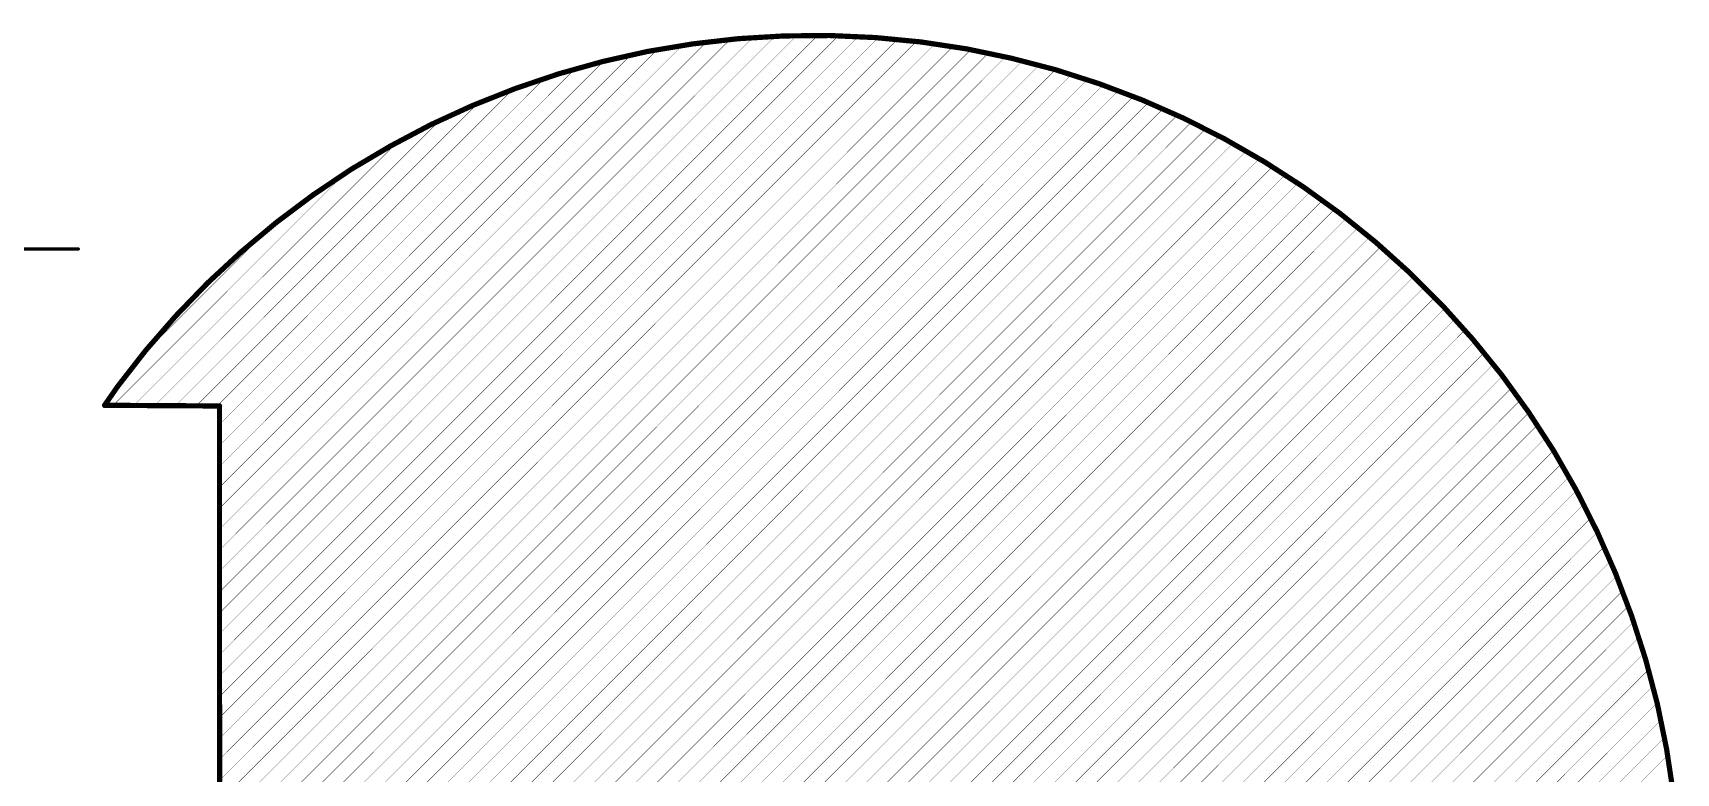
# Model space of a CAD drawing. Header units: millimetres. Extents: x -41 to 155, y -111 to 87.
# Drawn here: x 34.7 to 154.4, y -38.2 to 15.7 of the extents above; entities that cross this region are included whole.
import ezdxf

# ---------------------------------------------------------------- set-up
doc = ezdxf.new("R2010")
doc.units = ezdxf.units.MM
doc.layers.add('Mechanical1', color=6, linetype='Continuous')
doc.layers.add('Mechanical3', color=76, linetype='Continuous')

msp = doc.modelspace()

# ---------------------------------------------------------------- linework, layer by layer
at = {"layer": 'Mechanical1', "const_width": 0.254}
msp.add_lwpolyline([(-38.02, 0), (38, 0)], dxfattribs=at)
at = {"layer": 'Mechanical1', "const_width": 0.127}
msp.add_lwpolyline([(37.94, 0, 1), (38.06, 0, 1)], format="xyb", close=True, dxfattribs=at)
at = {"layer": 'Mechanical3'}
for points, const_width in [([(48.29, -28.02), (91.86, 15.55)], 0.0254), ([(86.07, 15.31), (89.4, 15.51)], 0.381), ([(89.4, 15.51), (92.73, 15.54)], 0.381), ([(92.73, 15.54), (96.07, 15.39)], 0.381), ([(96.07, 15.39), (99.39, 15.07)], 0.381), ([(48.29, -29.54), (93.37, 15.53)], 0.0254), ([(48.29, -26.5), (90.33, 15.54)], 0.0254), ([(48.29, -24.97), (88.76, 15.5)], 0.0254), ([(48.29, -31.07), (94.83, 15.47)], 0.0254), ([(48.29, -32.59), (96.28, 15.39)], 0.0254), ([(48.29, -23.45), (87.14, 15.4)], 0.0254), ([(48.29, -21.92), (85.48, 15.26)], 0.0254), ([(48.29, -34.12), (97.66, 15.26)], 0.0254), ([(48.29, -35.64), (99.05, 15.12)], 0.0254), ([(48.29, -20.4), (83.76, 15.07)], 0.0254), ([(48.29, -37.16), (100.39, 14.94)], 0.0254), ([(48.29, -18.88), (81.99, 14.82)], 0.0254), ([(48.29, -38.69), (101.71, 14.74)], 0.0254), ([(48.29, -40.21), (103.02, 14.52)], 0.0254), ([(48.29, -17.35), (80.16, 14.51)], 0.0254), ([(76.21, 13.65), (79.46, 14.38)], 0.381), ([(79.46, 14.38), (82.75, 14.93)], 0.381), ([(82.75, 14.93), (86.07, 15.31)], 0.381), ([(99.39, 15.07), (102.69, 14.57)], 0.381), ([(102.69, 14.57), (105.95, 13.89)], 0.381), ([(48.29, -41.73), (104.29, 14.26)], 0.0254), ([(48.29, -15.83), (78.24, 14.12)], 0.0254), ([(48.29, -43.26), (105.55, 14)], 0.0254), ([(48.29, -44.78), (106.77, 13.7)], 0.0254), ([(48.29, -14.31), (76.28, 13.69)], 0.0254), ([(48.29, -46.31), (107.98, 13.38)], 0.0254), ([(72.99, 12.75), (76.21, 13.65)], 0.381), ([(105.95, 13.89), (109.18, 13.05)], 0.381), ([(109.18, 13.05), (112.36, 12.03)], 0.381), ([(48.1, -11.45), (71.97, 12.43)], 0.0254), ([(48.29, -12.78), (74.17, 13.1)], 0.0254), ([(48.29, -47.83), (109.19, 13.07)], 0.0254), ([(48.29, -49.35), (110.34, 12.7)], 0.0254), ([(48.29, -50.88), (111.5, 12.33)], 0.0254), ([(69.83, 11.68), (72.99, 12.75)], 0.381), ([(112.36, 12.03), (115.48, 10.85)], 0.381), ([(46.58, -11.44), (69.66, 11.63)], 0.0254), ([(48.29, -52.4), (112.64, 11.95)], 0.0254), ([(48.29, -53.93), (113.75, 11.53)], 0.0254), ([(48.29, -55.45), (114.85, 11.11)], 0.0254), ([(66.73, 10.45), (69.83, 11.68)], 0.381), ([(115.48, 10.85), (118.53, 9.51)], 0.381), ([(45.07, -11.43), (67.13, 10.63)], 0.0254), ([(48.29, -56.97), (115.94, 10.67)], 0.0254), ([(48.29, -58.5), (117, 10.2)], 0.0254), ([(48.3, -60.02), (118.05, 9.74)], 0.0254), ([(63.7, 9.06), (66.73, 10.45)], 0.381), ([(118.53, 9.51), (121.51, 8)], 0.381), ([(43.55, -11.42), (64.35, 9.38)], 0.0254), ([(48.3, -61.54), (119.09, 9.25)], 0.0254), ([(48.3, -63.07), (120.1, 8.74)], 0.0254), ([(60.75, 7.5), (63.7, 9.06)], 0.381), ([(42.04, -11.41), (61.23, 7.77)], 0.0254), ([(48.3, -64.59), (121.11, 8.22)], 0.0254), ([(48.3, -66.12), (122.1, 7.69)], 0.0254), ([(57.88, 5.8), (60.75, 7.5)], 0.381), ([(121.51, 8), (124.4, 6.34)], 0.381), ([(48.3, -67.64), (123.07, 7.13)], 0.0254), ([(48.3, -69.16), (124.03, 6.58)], 0.0254), ([(48.3, -70.69), (124.98, 5.99)], 0.0254), ([(55.11, 3.94), (57.88, 5.8)], 0.381), ([(124.4, 6.34), (127.21, 4.53)], 0.381), ([(40.52, -11.41), (57.46, 5.54)], 0.0254), ([(48.3, -72.21), (125.9, 5.4)], 0.0254), ([(48.3, -73.74), (126.83, 4.8)], 0.0254), ([(48.3, -75.26), (127.73, 4.17)], 0.0254), ([(52.44, 1.94), (55.11, 3.94)], 0.381), ([(127.21, 4.53), (129.91, 2.58)], 0.381), ([(48.3, -76.78), (128.61, 3.53)], 0.0254), ([(48.3, -78.31), (129.5, 2.89)], 0.0254), ([(129.91, 2.58), (132.51, 0.48)], 0.381), ([(42.5, -7.9), (51.98, 1.57)], 0.0254), ([(48.3, -79.83), (130.36, 2.23)], 0.0254), ([(48.3, -81.35), (131.2, 1.55)], 0.0254), ([(49.88, -0.2), (52.44, 1.94)], 0.381), ([(43.88, -88.82), (132.87, 0.17)], 0.0254), ([(48.3, -82.88), (132.05, 0.87)], 0.0254), ([(132.51, 0.48), (134.99, -1.75)], 0.381), ([(44.59, -89.64), (133.67, -0.55)], 0.0254), ([(47.43, -2.47), (49.88, -0.2)], 0.381), ([(45.11, -4.87), (47.43, -2.47)], 0.381), ([(45.32, -90.42), (134.48, -1.27)], 0.0254), ([(46.06, -91.21), (135.26, -2.01)], 0.0254), ([(134.99, -1.75), (137.35, -4.11)], 0.381), ([(46.8, -91.99), (136.03, -2.77)], 0.0254), ([(47.58, -92.74), (136.79, -3.53)], 0.0254), ([(42.92, -7.38), (45.11, -4.87)], 0.381), ([(48.36, -93.48), (137.54, -4.3)], 0.0254), ([(137.35, -4.11), (139.58, -6.59)], 0.381), ([(49.14, -94.23), (138.26, -5.11)], 0.0254), ([(49.96, -94.94), (138.98, -5.91)], 0.0254), ([(50.77, -95.64), (139.7, -6.72)], 0.0254), ([(139.58, -6.59), (141.68, -9.18)], 0.381), ([(40.87, -10.01), (42.92, -7.38)], 0.381), ([(51.59, -96.35), (140.38, -7.56)], 0.0254), ([(52.45, -97.02), (141.06, -8.4)], 0.0254), ([(53.31, -97.68), (141.74, -9.25)], 0.0254), ([(141.68, -9.18), (143.63, -11.88)], 0.381), ([(39.92, -11.38), (40.87, -10.01)], 0.381), ([(54.17, -98.34), (142.38, -10.13)], 0.0254), ([(39.92, -11.38), (48.29, -11.43)], 0.381), ([(48.29, -11.43), (48.3, -82.93)], 0.381), ([(55.06, -98.98), (143.02, -11.02)], 0.0254), ([(55.96, -99.6), (143.66, -11.9)], 0.0254), ([(143.63, -11.88), (145.45, -14.68)], 0.381), ([(56.86, -100.22), (144.26, -12.83)], 0.0254), ([(57.79, -100.81), (144.86, -13.75)], 0.0254), ([(58.74, -101.39), (145.45, -14.68)], 0.0254), ([(145.45, -14.68), (147.11, -17.58)], 0.381), ([(59.68, -101.98), (146.01, -15.65)], 0.0254), ([(60.66, -102.52), (146.56, -16.61)], 0.0254), ([(61.64, -103.06), (147.12, -17.58)], 0.0254), ([(147.11, -17.58), (148.61, -20.55)], 0.381), ([(62.63, -103.6), (147.63, -18.6)], 0.0254), ([(63.65, -104.1), (148.14, -19.61)], 0.0254), ([(64.68, -104.6), (148.65, -20.62)], 0.0254), ([(148.61, -20.55), (149.96, -23.61)], 0.381), ([(65.71, -105.09), (149.12, -21.68)], 0.0254), ([(66.78, -105.54), (149.58, -22.74)], 0.0254), ([(67.86, -105.99), (150.04, -23.81)], 0.0254), ([(149.96, -23.61), (151.14, -26.73)], 0.381), ([(68.93, -106.44), (150.46, -24.91)], 0.0254), ([(70.06, -106.84), (150.88, -26.02)], 0.0254), ([(71.18, -107.24), (151.28, -27.14)], 0.0254), ([(151.14, -26.73), (152.16, -29.9)], 0.381), ([(72.32, -107.62), (151.65, -28.29)], 0.0254), ([(73.49, -107.97), (152.02, -29.45)], 0.0254), ([(152.16, -29.9), (153.01, -33.13)], 0.381), ([(74.67, -108.32), (152.36, -30.63)], 0.0254), ([(75.87, -108.64), (152.67, -31.84)], 0.0254), ([(77.1, -108.94), (152.99, -33.05)], 0.0254), ([(153.01, -33.13), (153.68, -36.4)], 0.381), ([(78.33, -109.23), (153.25, -34.31)], 0.0254), ([(79.61, -109.48), (153.52, -35.57)], 0.0254), ([(80.9, -109.72), (153.76, -36.86)], 0.0254), ([(153.68, -36.4), (154.18, -39.7)], 0.381)]:
    msp.add_lwpolyline(points, dxfattribs=dict(at, const_width=const_width))
for points, const_width in [([(89.3, 15.51, 1), (89.49, 15.51, 1)], 0.191), ([(89.3, 15.51, 1), (89.49, 15.51, 1)], 0.191), ([(91.86, 15.55, 1), (91.87, 15.55, 1)], 0.0127), ([(92.64, 15.54, 1), (92.83, 15.54, 1)], 0.191), ([(92.64, 15.54, 1), (92.83, 15.54, 1)], 0.191), ([(95.97, 15.39, 1), (96.16, 15.39, 1)], 0.191), ([(95.97, 15.39, 1), (96.16, 15.39, 1)], 0.191), ([(79.37, 14.38, 1), (79.56, 14.38, 1)], 0.191), ([(79.37, 14.38, 1), (79.56, 14.38, 1)], 0.191), ([(80.15, 14.51, 1), (80.16, 14.51, 1)], 0.0127), ([(81.98, 14.82, 1), (82, 14.82, 1)], 0.0127), ([(82.66, 14.93, 1), (82.85, 14.93, 1)], 0.191), ([(82.66, 14.93, 1), (82.85, 14.93, 1)], 0.191), ([(83.75, 15.07, 1), (83.76, 15.07, 1)], 0.0127), ([(85.47, 15.26, 1), (85.49, 15.26, 1)], 0.0127), ([(85.97, 15.31, 1), (86.16, 15.31, 1)], 0.191), ([(85.97, 15.31, 1), (86.16, 15.31, 1)], 0.191), ([(87.13, 15.4, 1), (87.14, 15.4, 1)], 0.0127), ([(88.75, 15.5, 1), (88.77, 15.5, 1)], 0.0127), ([(90.32, 15.54, 1), (90.34, 15.54, 1)], 0.0127), ([(93.36, 15.53, 1), (93.38, 15.53, 1)], 0.0127), ([(94.82, 15.47, 1), (94.83, 15.47, 1)], 0.0127), ([(96.27, 15.39, 1), (96.28, 15.39, 1)], 0.0127), ([(97.66, 15.26, 1), (97.67, 15.26, 1)], 0.0127), ([(99.05, 15.12, 1), (99.06, 15.12, 1)], 0.0127), ([(99.29, 15.07, 1), (99.48, 15.07, 1)], 0.191), ([(99.29, 15.07, 1), (99.48, 15.07, 1)], 0.191), ([(100.38, 14.94, 1), (100.4, 14.94, 1)], 0.0127), ([(101.71, 14.74, 1), (101.72, 14.74, 1)], 0.0127), ([(102.59, 14.57, 1), (102.78, 14.57, 1)], 0.191), ([(102.59, 14.57, 1), (102.78, 14.57, 1)], 0.191), ([(103.02, 14.52, 1), (103.03, 14.52, 1)], 0.0127), ([(76.11, 13.65, 1), (76.3, 13.65, 1)], 0.191), ([(76.11, 13.65, 1), (76.3, 13.65, 1)], 0.191), ([(76.28, 13.69, 1), (76.29, 13.69, 1)], 0.0127), ([(78.24, 14.12, 1), (78.25, 14.12, 1)], 0.0127), ([(104.28, 14.26, 1), (104.29, 14.26, 1)], 0.0127), ([(105.54, 14, 1), (105.56, 14, 1)], 0.0127), ([(105.86, 13.89, 1), (106.05, 13.89, 1)], 0.191), ([(105.86, 13.89, 1), (106.05, 13.89, 1)], 0.191), ([(106.77, 13.7, 1), (106.78, 13.7, 1)], 0.0127), ([(107.98, 13.38, 1), (107.99, 13.38, 1)], 0.0127), ([(109.09, 13.05, 1), (109.28, 13.05, 1)], 0.191), ([(109.09, 13.05, 1), (109.28, 13.05, 1)], 0.191), ([(71.97, 12.43, 1), (71.98, 12.43, 1)], 0.0127), ([(72.9, 12.75, 1), (73.09, 12.75, 1)], 0.191), ([(72.9, 12.75, 1), (73.09, 12.75, 1)], 0.191), ([(74.17, 13.1, 1), (74.18, 13.1, 1)], 0.0127), ([(109.18, 13.07, 1), (109.2, 13.07, 1)], 0.0127), ([(110.34, 12.7, 1), (110.35, 12.7, 1)], 0.0127), ([(111.49, 12.33, 1), (111.51, 12.33, 1)], 0.0127), ([(112.26, 12.03, 1), (112.45, 12.03, 1)], 0.191), ([(112.26, 12.03, 1), (112.45, 12.03, 1)], 0.191), ([(69.74, 11.68, 1), (69.93, 11.68, 1)], 0.191), ([(69.74, 11.68, 1), (69.93, 11.68, 1)], 0.191), ([(69.65, 11.63, 1), (69.66, 11.63, 1)], 0.0127), ([(112.64, 11.95, 1), (112.65, 11.95, 1)], 0.0127), ([(113.74, 11.53, 1), (113.75, 11.53, 1)], 0.0127), ([(114.85, 11.11, 1), (114.86, 11.11, 1)], 0.0127), ([(115.38, 10.85, 1), (115.57, 10.85, 1)], 0.191), ([(115.38, 10.85, 1), (115.57, 10.85, 1)], 0.191), ([(66.64, 10.45, 1), (66.83, 10.45, 1)], 0.191), ([(66.64, 10.45, 1), (66.83, 10.45, 1)], 0.191), ([(67.12, 10.63, 1), (67.13, 10.63, 1)], 0.0127), ([(115.93, 10.67, 1), (115.94, 10.67, 1)], 0.0127), ([(116.99, 10.2, 1), (117, 10.2, 1)], 0.0127), ([(118.05, 9.74, 1), (118.06, 9.74, 1)], 0.0127), ([(118.44, 9.51, 1), (118.63, 9.51, 1)], 0.191), ([(118.44, 9.51, 1), (118.63, 9.51, 1)], 0.191), ([(63.61, 9.06, 1), (63.8, 9.06, 1)], 0.191), ([(63.61, 9.06, 1), (63.8, 9.06, 1)], 0.191), ([(64.34, 9.38, 1), (64.36, 9.38, 1)], 0.0127), ([(119.08, 9.25, 1), (119.09, 9.25, 1)], 0.0127), ([(120.09, 8.74, 1), (120.11, 8.74, 1)], 0.0127), ([(60.65, 7.5, 1), (60.84, 7.5, 1)], 0.191), ([(60.65, 7.5, 1), (60.84, 7.5, 1)], 0.191), ([(61.22, 7.77, 1), (61.23, 7.77, 1)], 0.0127), ([(121.11, 8.22, 1), (121.12, 8.22, 1)], 0.0127), ([(121.42, 8, 1), (121.61, 8, 1)], 0.191), ([(121.42, 8, 1), (121.61, 8, 1)], 0.191), ([(122.09, 7.69, 1), (122.1, 7.69, 1)], 0.0127), ([(57.79, 5.8, 1), (57.98, 5.8, 1)], 0.191), ([(57.79, 5.8, 1), (57.98, 5.8, 1)], 0.191), ([(123.06, 7.13, 1), (123.07, 7.13, 1)], 0.0127), ([(124.03, 6.58, 1), (124.04, 6.58, 1)], 0.0127), ([(124.31, 6.34, 1), (124.5, 6.34, 1)], 0.191), ([(124.31, 6.34, 1), (124.5, 6.34, 1)], 0.191), ([(124.97, 5.99, 1), (124.98, 5.99, 1)], 0.0127), ([(57.46, 5.54, 1), (57.47, 5.54, 1)], 0.0127), ([(125.9, 5.4, 1), (125.91, 5.4, 1)], 0.0127), ([(126.82, 4.8, 1), (126.84, 4.8, 1)], 0.0127), ([(55.01, 3.94, 1), (55.21, 3.94, 1)], 0.191), ([(55.01, 3.94, 1), (55.21, 3.94, 1)], 0.191), ([(127.11, 4.53, 1), (127.3, 4.53, 1)], 0.191), ([(127.11, 4.53, 1), (127.3, 4.53, 1)], 0.191), ([(127.72, 4.17, 1), (127.74, 4.17, 1)], 0.0127), ([(128.61, 3.53, 1), (128.62, 3.53, 1)], 0.0127), ([(129.49, 2.89, 1), (129.5, 2.89, 1)], 0.0127), ([(129.81, 2.58, 1), (130.01, 2.58, 1)], 0.191), ([(129.81, 2.58, 1), (130.01, 2.58, 1)], 0.191), ([(51.97, 1.57, 1), (51.98, 1.57, 1)], 0.0127), ([(52.34, 1.94, 1), (52.54, 1.94, 1)], 0.191), ([(52.34, 1.94, 1), (52.54, 1.94, 1)], 0.191), ([(130.35, 2.23, 1), (130.37, 2.23, 1)], 0.0127), ([(131.2, 1.55, 1), (131.21, 1.55, 1)], 0.0127), ([(132.04, 0.87, 1), (132.05, 0.87, 1)], 0.0127), ([(132.41, 0.48, 1), (132.6, 0.48, 1)], 0.191), ([(132.41, 0.48, 1), (132.6, 0.48, 1)], 0.191), ([(132.87, 0.17, 1), (132.88, 0.17, 1)], 0.0127), ([(49.78, -0.2, 1), (49.97, -0.2, 1)], 0.191), ([(49.78, -0.2, 1), (49.97, -0.2, 1)], 0.191), ([(133.67, -0.55, 1), (133.68, -0.55, 1)], 0.0127), ([(47.34, -2.47, 1), (47.53, -2.47, 1)], 0.191), ([(47.34, -2.47, 1), (47.53, -2.47, 1)], 0.191), ([(134.47, -1.27, 1), (134.48, -1.27, 1)], 0.0127), ([(134.89, -1.75, 1), (135.08, -1.75, 1)], 0.191), ([(134.89, -1.75, 1), (135.08, -1.75, 1)], 0.191), ([(135.26, -2.01, 1), (135.27, -2.01, 1)], 0.0127), ([(136.02, -2.77, 1), (136.03, -2.77, 1)], 0.0127), ([(136.78, -3.53, 1), (136.8, -3.53, 1)], 0.0127), ([(45.02, -4.87, 1), (45.21, -4.87, 1)], 0.191), ([(45.02, -4.87, 1), (45.21, -4.87, 1)], 0.191), ([(137.25, -4.11, 1), (137.44, -4.11, 1)], 0.191), ([(137.25, -4.11, 1), (137.44, -4.11, 1)], 0.191), ([(137.53, -4.3, 1), (137.55, -4.3, 1)], 0.0127), ([(138.26, -5.11, 1), (138.27, -5.11, 1)], 0.0127), ([(138.98, -5.91, 1), (138.99, -5.91, 1)], 0.0127), ([(139.48, -6.59, 1), (139.67, -6.59, 1)], 0.191), ([(139.48, -6.59, 1), (139.67, -6.59, 1)], 0.191), ([(139.69, -6.72, 1), (139.71, -6.72, 1)], 0.0127), ([(42.5, -7.9, 1), (42.51, -7.9, 1)], 0.0127), ([(42.83, -7.38, 1), (43.02, -7.38, 1)], 0.191), ([(42.83, -7.38, 1), (43.02, -7.38, 1)], 0.191), ([(140.37, -7.56, 1), (140.39, -7.56, 1)], 0.0127), ([(141.06, -8.4, 1), (141.07, -8.4, 1)], 0.0127), ([(141.58, -9.18, 1), (141.77, -9.18, 1)], 0.191), ([(141.58, -9.18, 1), (141.77, -9.18, 1)], 0.191), ([(141.73, -9.25, 1), (141.75, -9.25, 1)], 0.0127), ([(40.77, -10.01, 1), (40.96, -10.01, 1)], 0.191), ([(40.77, -10.01, 1), (40.96, -10.01, 1)], 0.191), ([(142.37, -10.13, 1), (142.39, -10.13, 1)], 0.0127), ([(39.82, -11.38, 1), (40.02, -11.38, 1)], 0.191), ([(39.82, -11.38, 1), (40.02, -11.38, 1)], 0.191), ([(40.52, -11.41, 1), (40.53, -11.41, 1)], 0.0127), ([(42.03, -11.41, 1), (42.04, -11.41, 1)], 0.0127), ([(43.55, -11.42, 1), (43.56, -11.42, 1)], 0.0127), ([(45.06, -11.43, 1), (45.07, -11.43, 1)], 0.0127), ([(46.58, -11.44, 1), (46.59, -11.44, 1)], 0.0127), ([(48.09, -11.45, 1), (48.1, -11.45, 1)], 0.0127), ([(48.19, -11.43, 1), (48.39, -11.43, 1)], 0.191), ([(48.19, -11.43, 1), (48.39, -11.43, 1)], 0.191), ([(143.01, -11.02, 1), (143.03, -11.02, 1)], 0.0127), ([(143.54, -11.88, 1), (143.73, -11.88, 1)], 0.191), ([(143.54, -11.88, 1), (143.73, -11.88, 1)], 0.191), ([(143.65, -11.9, 1), (143.66, -11.9, 1)], 0.0127), ([(48.28, -12.78, 1), (48.3, -12.78, 1)], 0.0127), ([(144.25, -12.83, 1), (144.26, -12.83, 1)], 0.0127), ([(48.28, -14.31, 1), (48.3, -14.31, 1)], 0.0127), ([(144.85, -13.75, 1), (144.86, -13.75, 1)], 0.0127), ([(145.35, -14.68, 1), (145.54, -14.68, 1)], 0.191), ([(145.35, -14.68, 1), (145.54, -14.68, 1)], 0.191), ([(145.45, -14.68, 1), (145.46, -14.68, 1)], 0.0127), ([(48.28, -15.83, 1), (48.3, -15.83, 1)], 0.0127), ([(146, -15.65, 1), (146.02, -15.65, 1)], 0.0127), ([(146.56, -16.61, 1), (146.57, -16.61, 1)], 0.0127), ([(48.28, -17.35, 1), (48.3, -17.35, 1)], 0.0127), ([(147.01, -17.58, 1), (147.2, -17.58, 1)], 0.191), ([(147.01, -17.58, 1), (147.2, -17.58, 1)], 0.191), ([(147.11, -17.58, 1), (147.13, -17.58, 1)], 0.0127), ([(48.28, -18.88, 1), (48.3, -18.88, 1)], 0.0127), ([(147.63, -18.6, 1), (147.64, -18.6, 1)], 0.0127), ([(148.14, -19.61, 1), (148.15, -19.61, 1)], 0.0127), ([(48.28, -20.4, 1), (48.3, -20.4, 1)], 0.0127), ([(148.52, -20.55, 1), (148.71, -20.55, 1)], 0.191), ([(148.52, -20.55, 1), (148.71, -20.55, 1)], 0.191), ([(148.65, -20.62, 1), (148.66, -20.62, 1)], 0.0127), ([(48.28, -21.92, 1), (48.3, -21.92, 1)], 0.0127), ([(149.11, -21.68, 1), (149.12, -21.68, 1)], 0.0127), ([(149.58, -22.74, 1), (149.59, -22.74, 1)], 0.0127), ([(48.28, -23.45, 1), (48.3, -23.45, 1)], 0.0127), ([(149.86, -23.61, 1), (150.05, -23.61, 1)], 0.191), ([(149.86, -23.61, 1), (150.05, -23.61, 1)], 0.191), ([(150.04, -23.81, 1), (150.05, -23.81, 1)], 0.0127), ([(48.29, -24.97, 1), (48.3, -24.97, 1)], 0.0127), ([(150.45, -24.91, 1), (150.47, -24.91, 1)], 0.0127), ([(150.87, -26.02, 1), (150.89, -26.02, 1)], 0.0127), ([(48.29, -26.5, 1), (48.3, -26.5, 1)], 0.0127), ([(151.05, -26.73, 1), (151.24, -26.73, 1)], 0.191), ([(151.05, -26.73, 1), (151.24, -26.73, 1)], 0.191), ([(151.27, -27.14, 1), (151.29, -27.14, 1)], 0.0127), ([(48.29, -28.02, 1), (48.3, -28.02, 1)], 0.0127), ([(151.64, -28.29, 1), (151.66, -28.29, 1)], 0.0127), ([(48.29, -29.54, 1), (48.3, -29.54, 1)], 0.0127), ([(152.06, -29.9, 1), (152.25, -29.9, 1)], 0.191), ([(152.06, -29.9, 1), (152.25, -29.9, 1)], 0.191), ([(152.01, -29.45, 1), (152.03, -29.45, 1)], 0.0127), ([(48.29, -31.07, 1), (48.3, -31.07, 1)], 0.0127), ([(152.35, -30.63, 1), (152.36, -30.63, 1)], 0.0127), ([(152.67, -31.84, 1), (152.68, -31.84, 1)], 0.0127), ([(48.29, -32.59, 1), (48.3, -32.59, 1)], 0.0127), ([(152.91, -33.13, 1), (153.1, -33.13, 1)], 0.191), ([(152.91, -33.13, 1), (153.1, -33.13, 1)], 0.191), ([(152.98, -33.05, 1), (153, -33.05, 1)], 0.0127), ([(48.29, -34.12, 1), (48.3, -34.12, 1)], 0.0127), ([(153.25, -34.31, 1), (153.26, -34.31, 1)], 0.0127), ([(48.29, -35.64, 1), (48.3, -35.64, 1)], 0.0127), ([(153.51, -35.57, 1), (153.52, -35.57, 1)], 0.0127), ([(153.59, -36.4, 1), (153.78, -36.4, 1)], 0.191), ([(153.59, -36.4, 1), (153.78, -36.4, 1)], 0.191), ([(153.75, -36.86, 1), (153.76, -36.86, 1)], 0.0127), ([(48.29, -37.16, 1), (48.3, -37.16, 1)], 0.0127)]:
    msp.add_lwpolyline(points, format="xyb", close=True, dxfattribs=dict(at, const_width=const_width))

doc.saveas('drawing.dxf')
